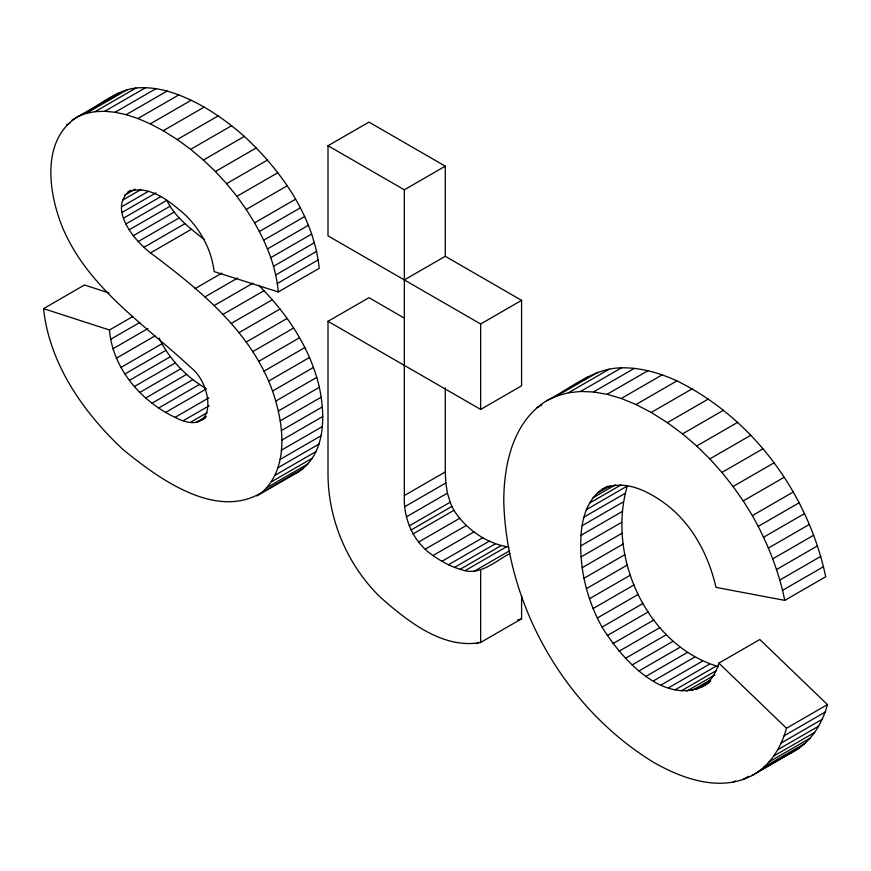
<?xml version="1.0" encoding="UTF-8"?>
<svg xmlns="http://www.w3.org/2000/svg" width="871" height="871" viewBox="0 0 871 871"><rect width="100%" height="100%" fill="white"/><g stroke="black" fill="none" stroke-linecap="round" stroke-linejoin="round"><path stroke-width="1.31" d="M709.114 682.777C667.23 710.192 622.123 659.793 602.068 627.087C586.542 599.302 578.932 567.075 581.055 535.273C582.133 516.198 589.003 494.478 607.914 486.192M718.412 666.653C646.413 645.019 606.684 556.123 627.327 485.996L586.39 509.633M109.049 292.961L84.498 285.002L43.55 308.639C49.418 363.904 83.376 412.516 123.072 449.556C158.206 478.277 216.313 521.065 262.443 492.071C289.716 466.355 283.554 423.11 272.558 391.068C251.066 331.285 199.568 289.727 150.509 252.895C134.341 240.636 107.253 207.962 130.432 190.368M256.891 495.915L297.838 472.267C325.798 454.629 325.46 416.088 319.352 387.312C310.283 348.095 287.005 313.484 258.785 285.372M602.068 489.567C624.278 477.95 649.548 491.756 667.404 505.354C693.098 525.518 708.787 555.959 715.973 587.37L784.771 600.38L825.719 576.744C808.244 493.999 753.23 418.537 676.963 380.877C659.565 372.962 640.751 367.464 621.48 367.834C592.988 368.172 570.668 388.466 546.563 400.769C512.932 421.727 503.765 464.591 503.776 501.576C506.574 605.585 564.604 707.873 653.522 762.288C682.45 778.859 719.969 792.262 751.815 775.636C769.844 766.023 781.276 747.525 786.502 728.232L827.45 704.595L759.806 639.51L718.858 663.147C716.016 673.054 710.235 682.526 700.926 687.502M751.815 775.636L792.762 752C810.792 742.386 822.224 723.888 827.45 704.595M128.091 191.718C149.681 184.206 170.803 202.072 186.067 215.67C201.147 230.63 211.631 250.391 214.114 271.589L278.285 291.948L319.232 268.312C313.702 216.454 281.605 171.108 244.359 136.409C221.811 116.649 196.127 99.512 167.123 91.041C156.987 88.417 146.502 87.013 136.039 88.015C114.09 90.464 97.65 107.547 78.238 116.366C40.545 139.295 48.351 193.188 62.777 228.082C88.156 288.018 145.011 324.741 190.771 367.453C213.754 385.091 218.088 439.583 175.017 417.361C141.037 401.291 112.653 368.411 109.463 330L43.55 308.639M111.238 98.075L119.185 92.729M583.298 380.17L587.5 377.132M72.097 120.133L113.034 96.485M78.238 116.366L86.262 113.361L127.199 89.724M66.675 124.901L70.192 122.876M86.262 113.361L95.102 111.662L136.039 88.015M95.102 111.662L104.727 111.281L145.675 87.644M104.727 111.281L115.103 112.272L156.04 88.635M115.103 112.272L126.175 114.678L167.123 91.041M126.175 114.678L137.923 118.521L178.86 94.885M137.923 118.521L150.28 123.856L191.228 100.219M150.28 123.856L163.225 130.715L204.173 107.079M163.225 130.715L177.259 139.523L218.207 115.887M177.259 139.523L190.673 149.344L231.621 125.696M124.542 195.246L135.07 189.159M122.354 200.297L141.069 189.486M121.602 206.83L148.506 191.293M190.673 149.344L203.411 160.046L244.359 136.409M122.092 212.415L156.018 192.829M123.519 218.153L160.95 196.541M203.411 160.046L215.409 171.522L256.357 147.885M125.87 223.989L166.818 200.341C174.875 216.966 190.041 228.311 204.173 239.46M129.115 229.857L170.063 206.22M133.23 235.736L174.178 212.099M215.409 171.522L226.591 183.661L267.539 160.024M138.184 241.561L179.132 217.924M143.955 247.299L184.902 223.662M226.591 183.661L236.89 196.345L277.838 172.698M521.587 300.353L480.65 323.99L328.008 235.867L328.008 145.74L368.956 122.103L445.277 166.165L445.277 256.292L521.587 300.353L521.587 385.809L480.65 409.446L328.008 321.323L328.008 472.877C327.855 519.149 347.17 564.865 380.268 597.179C406.942 620.685 442.708 649.548 480.65 642.45L521.587 618.813L521.587 595.677M150.509 252.895L191.457 229.258M236.89 196.345L246.243 209.443L287.19 185.806M246.243 209.443L254.582 222.845L295.53 199.209M278.285 291.948C276.51 270.707 269.095 250.336 259.351 231.512L300.299 207.875M263.652 240.222L304.6 216.585M109.463 330L132.86 316.5M195.028 288.617L221.942 273.08M110.541 339.363L139.785 322.477M267.473 248.943L308.41 225.295M112.86 348.825L147.95 328.563M270.772 257.653L311.72 234.016M204.946 296.902L237.707 277.991M328.008 145.74L404.329 189.802L445.277 166.165M273.527 266.33L314.475 242.693M116.376 358.221L154.973 335.923M214.32 305.471L252.928 283.184M275.726 274.953L316.663 251.316M121.025 367.388L161.973 343.751L159.066 338.013M223.128 314.3L264.076 290.664M277.316 283.5L318.263 259.863M124.978 373.953L165.926 350.316C176.04 365.7 189.628 378.809 205.491 388.183M129.441 380.344L170.389 356.707M231.381 323.37L272.329 299.733M134.395 386.517L175.343 362.88M239.068 332.635L280.016 308.998M139.817 392.429L180.765 368.781M145.664 398.014L186.612 374.378M246.166 342.074L287.114 318.438M151.924 403.251L192.861 379.614M252.699 351.666L293.636 328.029M158.555 408.074L199.503 384.438M165.544 412.451L206.492 388.814M258.633 361.378L299.57 337.741M328.008 321.323L368.956 297.686L404.177 318.024M404.329 279.929L445.277 256.292M175.017 417.361L208.942 397.775M263.935 371.198L304.883 347.562M183.454 420.584L209.192 405.734M190.771 422.119L207.146 412.669M196.911 421.967L206.275 416.567M268.584 381.106L309.532 357.469M201.811 420.127L205.316 418.102M272.558 391.068L313.506 367.42M275.835 401.019L316.783 377.383M278.404 410.96L319.352 387.312M280.255 420.813L321.203 397.176M281.387 430.568L322.324 406.931M281.758 440.171L322.706 416.523M281.333 450.242L322.281 426.605M280.07 459.442L321.018 435.794M278.012 467.749L318.949 444.112M275.182 475.174L316.129 451.526M271.621 481.707L312.569 458.059M267.364 487.335L308.312 463.699M262.443 492.071L303.391 468.435M546.563 400.769L557.005 395.891L597.952 372.255M537.08 407.617L541.762 404.917M557.005 395.891L568.36 392.788L609.308 369.141M568.36 392.788L580.532 391.471L621.48 367.834M509.894 553.455C494.554 561.762 478.919 576.929 460.215 569.264C450.372 566.433 441.368 561.37 433.007 555.546C413.355 542.306 403.295 518.898 404.329 495.577L445.277 471.93L445.277 387.856M580.532 391.471L593.467 391.961L634.415 368.324M404.873 506.639L445.81 483.002L445.277 471.93M593.467 391.961L607.076 394.291L648.013 370.654M406.496 516.775L447.444 493.128L445.81 483.002M607.076 394.291L621.284 398.472L662.221 374.835M409.207 525.899L450.155 502.251L447.444 493.128M410.97 530.058L451.907 506.421L450.155 502.251M621.284 398.472L636.015 404.514L676.963 380.877M412.996 533.956L453.943 510.319C466.094 529.241 486.497 543.613 508.86 547.053M418.657 541.991L459.605 518.354M636.015 404.514L651.214 412.451L692.151 388.814M425.288 549.144L466.235 525.507M433.007 555.546L473.944 531.909M651.214 412.451L667.393 422.653L708.341 399.005M441.913 561.327L482.861 537.69M448.434 564.767L489.382 541.131M667.393 422.653L682.548 433.878L723.496 410.23M454.553 567.38L495.49 543.744M460.215 569.264L501.163 545.616M597.332 493.149L610.201 485.724M465.397 570.472L506.345 546.836M593.118 497.679L615.34 484.842M589.449 503.155L621.045 484.918M474.194 571.234L509.285 550.973M682.548 433.878L696.691 445.996L737.639 422.359M583.94 517.124L624.888 493.487M582.144 525.659L623.092 502.023M696.691 445.996L709.821 458.897L750.769 435.26M581.055 535.273L621.992 511.625M580.674 545.975L621.622 522.339M709.821 458.897L721.95 472.43L762.898 448.794M581.055 556.928L621.992 533.281M582.144 567.707L623.092 544.07M721.95 472.43L733.088 486.486L774.036 462.839M583.94 578.3L624.888 554.664M476.611 643.669L478.952 642.319M586.39 588.665L627.327 565.018M733.088 486.486L743.235 500.912L784.183 477.275M589.449 598.758L630.397 575.121M743.235 500.912L752.392 515.599L793.339 491.963M593.118 608.546L634.055 584.909M597.332 618.007L638.28 594.37M784.771 600.38C779.556 574.599 770.16 549.797 758.216 526.4L799.164 502.763M602.068 627.087L643.016 603.451M763.551 537.244L804.499 513.607M607.294 635.547L648.231 611.91M768.374 548.088L809.322 524.451M612.955 643.615L653.903 619.967M772.697 558.866L813.645 535.23M619.009 651.225L659.957 627.588M776.507 569.536L817.455 545.899M625.411 658.345L666.359 634.709M632.106 664.921L673.054 641.274M779.795 580.042L820.732 556.406M639.064 670.888L680.011 647.251M782.55 590.342L823.498 566.705M646.217 676.212L687.165 652.575M653.522 680.839L694.47 657.202M661.252 684.9L702.2 661.263M668.405 687.883L709.353 664.246M675.025 689.876L715.973 666.228M681.133 690.932L716.223 670.67M686.74 691.149L714.819 674.938M691.901 690.594L710.616 679.794M696.615 689.353L710.736 681.155M784.085 735.821L825.033 712.173M781.167 743.017L822.115 719.37M777.716 749.779L818.664 726.142M773.709 756.072L814.657 732.435M732.957 782.234L735.298 780.884M769.147 761.842L810.084 738.205M763.987 767.057L804.935 743.42M742.876 779.621L748.722 776.246M758.216 771.673L799.164 748.037M783.813 755.984L792.762 752M291.905 474.782L297.838 472.267M517.559 620.021L521.587 618.813M718.858 663.147L786.502 728.232M161.973 343.751L165.926 350.316M254.582 222.845L259.351 231.512M752.392 515.599L758.216 526.4M451.907 506.421L453.943 510.319M480.65 323.99L480.65 409.446M480.65 570.342L480.65 642.45M404.329 189.802L404.329 495.577"/></g></svg>
